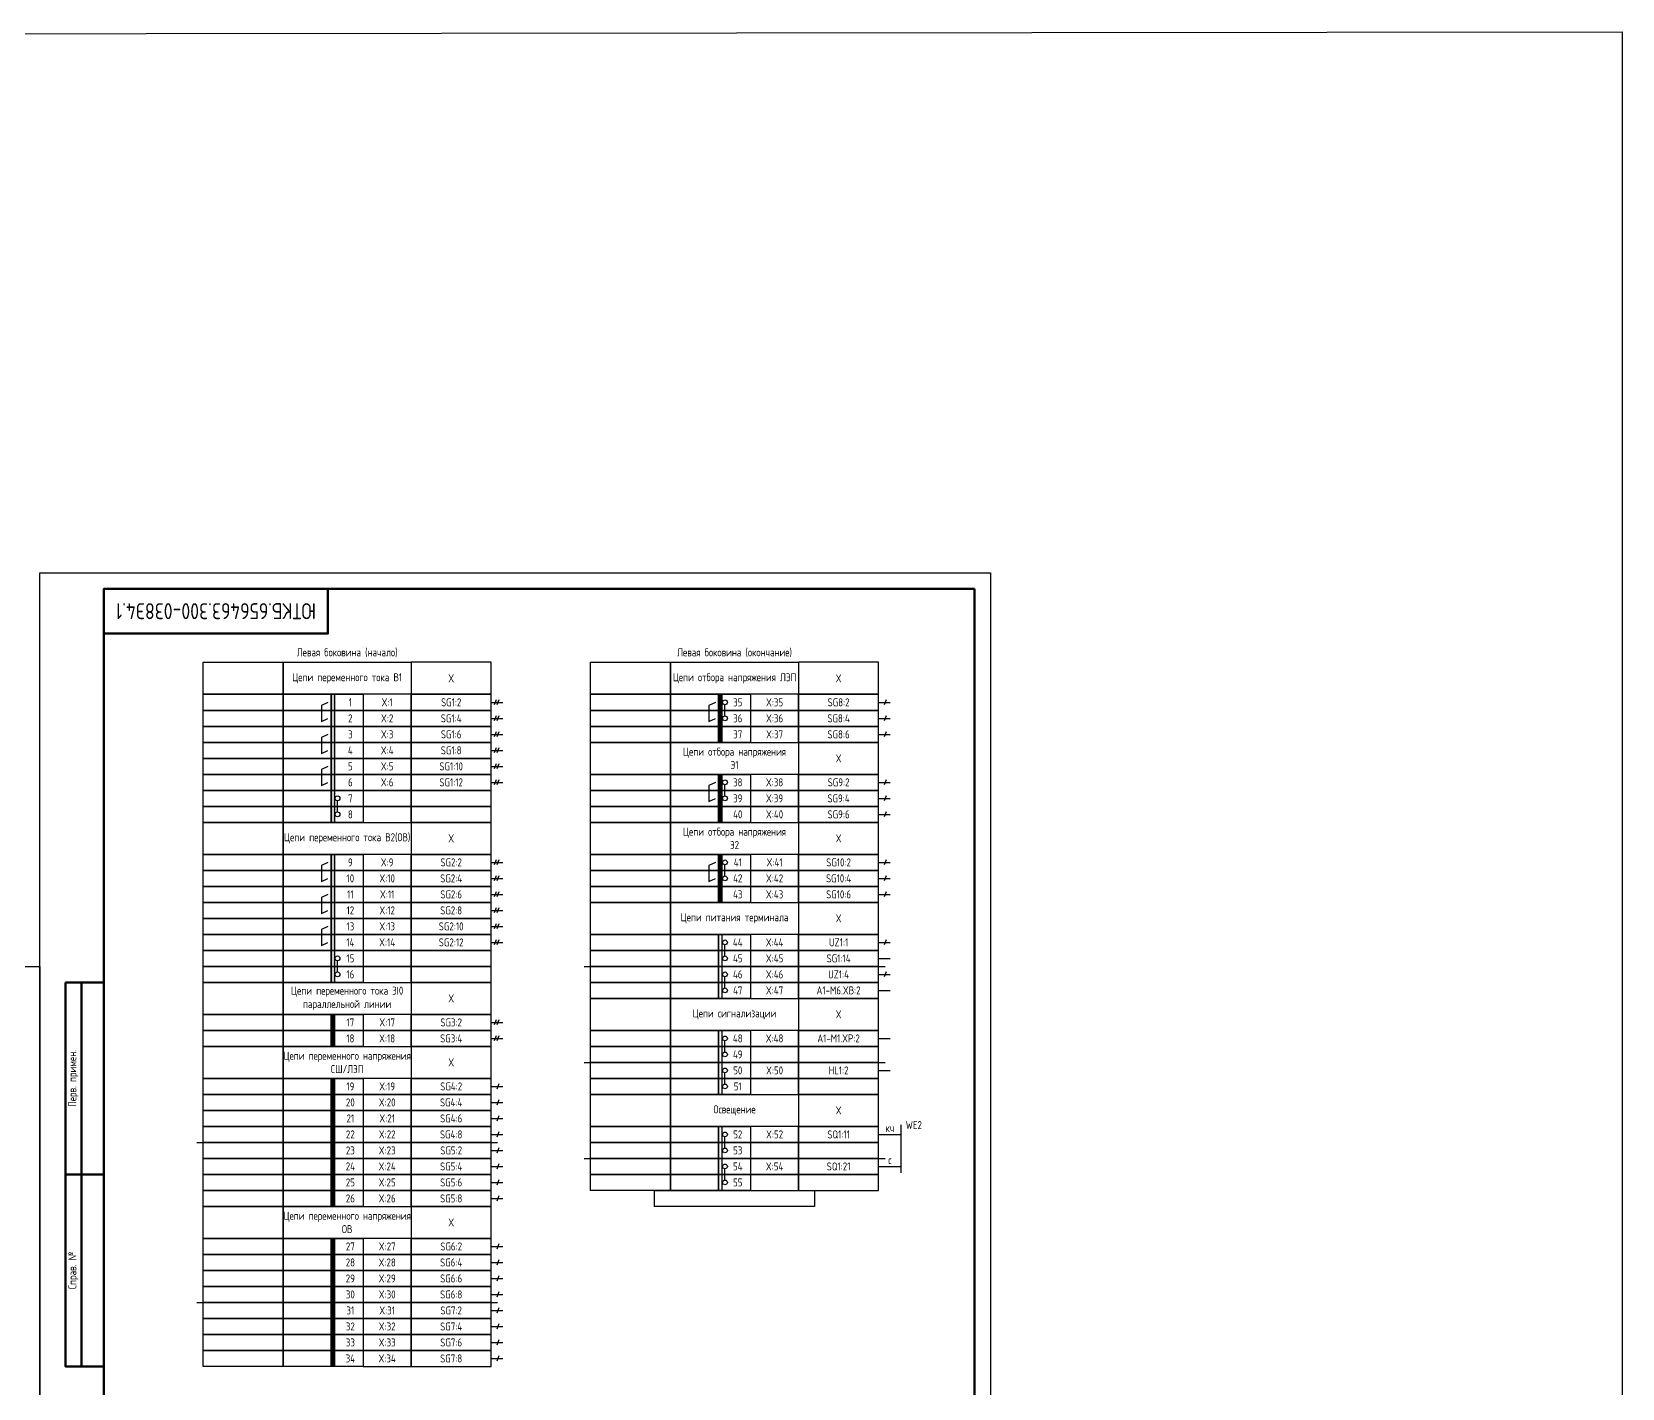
# Model space of a CAD drawing. Header units: millimetres. Extents: x -920 to 1754, y -90 to 589.
# Drawn here: x 1257.5 to 1754.3, y 165.2 to 589 of the extents above; entities that cross this region are included whole.
import ezdxf

# ---------------------------------------------------------------- set-up
doc = ezdxf.new("R2010")
doc.units = ezdxf.units.MM
doc.styles.add('Gost_type_A', font='GOST_0.TTF')

# ---------------------------------------------------------------- blocks, each defined once
blk = doc.blocks.new('Штамп левый верхний')
at = {"lineweight": 50}
for points in [[(-12, 0), (-7, 0), (-7, -60), (-12, -60)], [(-7, 0), (0, 0), (0, -60), (-7, -60)], [(-12, -60), (-7, -60), (-7, -120), (-12, -120)], [(-7, -60), (0, -60), (0, -120), (-7, -120)]]:
    blk.add_lwpolyline(points, close=True, dxfattribs=at)
at = {"char_height": 2.5, "width": 60, "attachment_point": 5, "rotation": 90, "style": 'Gost_type_A'}
for s, insert in [('Перв. примен.', (-9.5, -30)), ('Справ. №', (-9.5, -90))]:
    blk.add_mtext(s, dxfattribs=dict(at, insert=insert))
blk = doc.blocks.new('Штамп угловой верхний')
at = {"lineweight": 50}
blk.add_lwpolyline([(0, 0), (70, 0), (70, -14), (0, -14)], close=True, dxfattribs=at)
blk = doc.blocks.new('Формат_А3')
blk.add_lwpolyline([(-420, 297), (0, 297), (0, 0), (-420, 0)], close=True)
at = {"lineweight": 50}
blk.add_lwpolyline([(-400, 292), (-5, 292), (-5, 5), (-400, 5)], close=True, dxfattribs=at)

msp = doc.modelspace()

# ---------------------------------------------------------------- hatches: boundary and pattern name
h = msp.add_hatch(color=256)
h.dxf.hatch_style = 1
h.paths.add_polyline_path([(1352, 382), (1351, 382), (1351, 342), (1352, 342)])
h = msp.add_hatch(color=256)
h.dxf.hatch_style = 1
h.paths.add_polyline_path([(1473.01, 382), (1472.01, 382), (1472.01, 377), (1473.01, 377)])
h = msp.add_hatch(color=256)
h.dxf.hatch_style = 1
h.paths.add_polyline_path([(1473.01, 377), (1472.01, 377), (1472.01, 372), (1473.01, 372)])
h = msp.add_hatch(color=256)
h.dxf.hatch_style = 1
h.paths.add_polyline_path([(1473.01, 372), (1472.01, 372), (1472.01, 367), (1473.01, 367)])
h = msp.add_hatch(color=256)
h.dxf.hatch_style = 1
h.paths.add_polyline_path([(1473.01, 357), (1472.01, 357), (1472.01, 352), (1473.01, 352)])
h = msp.add_hatch(color=256)
h.dxf.hatch_style = 1
h.paths.add_polyline_path([(1473.01, 352), (1472.01, 352), (1472.01, 347), (1473.01, 347)])
h = msp.add_hatch(color=256)
h.dxf.hatch_style = 1
h.paths.add_polyline_path([(1473.01, 347), (1472.01, 347), (1472.01, 342), (1473.01, 342)])
h = msp.add_hatch(color=256)
h.dxf.hatch_style = 1
h.paths.add_polyline_path([(1352, 332), (1351, 332), (1351, 292), (1352, 292)])
h = msp.add_hatch(color=256)
h.dxf.hatch_style = 1
h.paths.add_polyline_path([(1473.01, 332), (1472.01, 332), (1472.01, 327), (1473.01, 327)])
h = msp.add_hatch(color=256)
h.dxf.hatch_style = 1
h.paths.add_polyline_path([(1473.01, 327), (1472.01, 327), (1472.01, 322), (1473.01, 322)])
h = msp.add_hatch(color=256)
h.dxf.hatch_style = 1
h.paths.add_polyline_path([(1473.01, 322), (1472.01, 322), (1472.01, 317), (1473.01, 317)])
h = msp.add_hatch(color=256)
h.dxf.hatch_style = 1
h.paths.add_polyline_path([(1352, 282), (1351, 282), (1351, 277), (1352, 277)])
h = msp.add_hatch(color=256)
h.dxf.hatch_style = 1
h.paths.add_polyline_path([(1352, 277), (1351, 277), (1351, 272), (1352, 272)])
h = msp.add_hatch(color=256)
h.dxf.hatch_style = 1
h.paths.add_polyline_path([(1352, 262), (1351, 262), (1351, 257), (1352, 257)])
h = msp.add_hatch(color=256)
h.dxf.hatch_style = 1
h.paths.add_polyline_path([(1352, 257), (1351, 257), (1351, 252), (1352, 252)])
h = msp.add_hatch(color=256)
h.dxf.hatch_style = 1
h.paths.add_polyline_path([(1352, 252), (1351, 252), (1351, 247), (1352, 247)])
h = msp.add_hatch(color=256)
h.dxf.hatch_style = 1
h.paths.add_polyline_path([(1352, 247), (1351, 247), (1351, 242), (1352, 242)])
h = msp.add_hatch(color=256)
h.dxf.hatch_style = 1
h.paths.add_polyline_path([(1352, 242), (1351, 242), (1351, 237), (1352, 237)])
h = msp.add_hatch(color=256)
h.dxf.hatch_style = 1
h.paths.add_polyline_path([(1352, 237), (1351, 237), (1351, 232), (1352, 232)])
h = msp.add_hatch(color=256)
h.dxf.hatch_style = 1
h.paths.add_polyline_path([(1352, 232), (1351, 232), (1351, 227), (1352, 227)])
h = msp.add_hatch(color=256)
h.dxf.hatch_style = 1
h.paths.add_polyline_path([(1352, 227), (1351, 227), (1351, 222), (1352, 222)])
h = msp.add_hatch(color=256)
h.dxf.hatch_style = 1
h.paths.add_polyline_path([(1352, 212), (1351, 212), (1351, 207), (1352, 207)])
h = msp.add_hatch(color=256)
h.dxf.hatch_style = 1
h.paths.add_polyline_path([(1352, 207), (1351, 207), (1351, 202), (1352, 202)])
h = msp.add_hatch(color=256)
h.dxf.hatch_style = 1
h.paths.add_polyline_path([(1352, 202), (1351, 202), (1351, 197), (1352, 197)])
h = msp.add_hatch(color=256)
h.dxf.hatch_style = 1
h.paths.add_polyline_path([(1352, 197), (1351, 197), (1351, 192), (1352, 192)])
h = msp.add_hatch(color=256)
h.dxf.hatch_style = 1
h.paths.add_polyline_path([(1352, 192), (1351, 192), (1351, 187), (1352, 187)])
h = msp.add_hatch(color=256)
h.dxf.hatch_style = 1
h.paths.add_polyline_path([(1352, 187), (1351, 187), (1351, 182), (1352, 182)])
h = msp.add_hatch(color=256)
h.dxf.hatch_style = 1
h.paths.add_polyline_path([(1352, 182), (1351, 182), (1351, 177), (1352, 177)])
h = msp.add_hatch(color=256)
h.dxf.hatch_style = 1
h.paths.add_polyline_path([(1352, 177), (1351, 177), (1351, 172), (1352, 172)])

# ---------------------------------------------------------------- linework, layer by layer
for p, q in [((1401, 379.5), (1404.62, 379.5)), ((1402.54, 380.31), (1401.96, 378.69)), ((1403.33, 380.31), (1402.75, 378.69)), ((1474.01, 375.25), (1474.01, 378.75)), ((1522.01, 379.5), (1525.63, 379.5)), ((1524.34, 380.31), (1523.76, 378.69)), ((1401, 374.5), (1404.62, 374.5)), ((1402.54, 375.31), (1401.96, 373.69)), ((1403.33, 375.31), (1402.75, 373.69)), ((1522.01, 374.5), (1525.63, 374.5)), ((1524.34, 375.31), (1523.76, 373.69)), ((1401, 369.5), (1404.62, 369.5)), ((1402.54, 370.31), (1401.96, 368.69)), ((1403.33, 370.31), (1402.75, 368.69)), ((1522.01, 369.5), (1525.63, 369.5)), ((1524.34, 370.31), (1523.76, 368.69)), ((1401, 364.5), (1404.62, 364.5)), ((1402.54, 365.31), (1401.96, 363.69)), ((1403.33, 365.31), (1402.75, 363.69)), ((1401, 359.5), (1404.62, 359.5)), ((1402.54, 360.31), (1401.96, 358.69)), ((1403.33, 360.31), (1402.75, 358.69)), ((1401, 354.5), (1404.62, 354.5)), ((1402.54, 355.31), (1401.96, 353.69)), ((1403.33, 355.31), (1402.75, 353.69)), ((1474.01, 350.25), (1474.01, 353.75)), ((1522.01, 354.5), (1525.63, 354.5)), ((1524.34, 355.31), (1523.76, 353.69)), ((1353, 345.25), (1353, 348.75)), ((1522.01, 349.5), (1525.63, 349.5)), ((1524.34, 350.31), (1523.76, 348.69)), ((1522.01, 344.5), (1525.63, 344.5)), ((1524.34, 345.31), (1523.76, 343.69)), ((1401, 329.5), (1404.62, 329.5)), ((1402.54, 330.31), (1401.96, 328.69)), ((1403.33, 330.31), (1402.75, 328.69)), ((1474.01, 325.25), (1474.01, 328.75)), ((1522.01, 329.5), (1525.63, 329.5)), ((1524.34, 330.31), (1523.76, 328.69)), ((1401, 324.5), (1404.62, 324.5)), ((1402.54, 325.31), (1401.96, 323.69)), ((1403.33, 325.31), (1402.75, 323.69)), ((1522.01, 324.5), (1525.63, 324.5)), ((1524.34, 325.31), (1523.76, 323.69)), ((1401, 319.5), (1404.62, 319.5)), ((1402.54, 320.31), (1401.96, 318.69)), ((1403.33, 320.31), (1402.75, 318.69)), ((1522.01, 319.5), (1525.63, 319.5)), ((1524.34, 320.31), (1523.76, 318.69)), ((1401, 314.5), (1404.62, 314.5)), ((1402.54, 315.31), (1401.96, 313.69)), ((1403.33, 315.31), (1402.75, 313.69)), ((1401, 309.5), (1404.62, 309.5)), ((1402.54, 310.31), (1401.96, 308.69)), ((1403.33, 310.31), (1402.75, 308.69)), ((1401, 304.5), (1404.62, 304.5)), ((1402.54, 305.31), (1401.96, 303.69)), ((1403.33, 305.31), (1402.75, 303.69)), ((1473.01, 307), (1473.01, 287)), ((1474.01, 300.25), (1474.01, 303.75)), ((1522.01, 304.5), (1525.63, 304.5)), ((1524.34, 305.31), (1523.76, 303.69)), ((1353, 295.25), (1353, 298.75)), ((1522.01, 299.5), (1525.63, 299.5)), ((1474.01, 290.25), (1474.01, 293.75)), ((1522.01, 294.5), (1525.63, 294.5)), ((1524.34, 295.31), (1523.76, 293.69)), ((1522.01, 289.5), (1525.63, 289.5)), ((1401, 279.5), (1404.62, 279.5)), ((1402.54, 280.31), (1401.96, 278.69)), ((1403.33, 280.31), (1402.75, 278.69)), ((1401, 274.5), (1404.62, 274.5)), ((1402.54, 275.31), (1401.96, 273.69)), ((1403.33, 275.31), (1402.75, 273.69)), ((1473.01, 277), (1473.01, 257)), ((1474.01, 270.25), (1474.01, 273.75)), ((1522.01, 274.5), (1525.63, 274.5)), ((1474.01, 260.25), (1474.01, 263.75)), ((1522.01, 264.5), (1525.63, 264.5)), ((1401, 259.5), (1404.62, 259.5)), ((1403.33, 260.31), (1402.75, 258.69)), ((1401, 254.5), (1404.62, 254.5)), ((1403.33, 255.31), (1402.75, 253.69)), ((1401, 249.5), (1404.62, 249.5)), ((1403.33, 250.31), (1402.75, 248.69)), ((1401, 244.5), (1404.62, 244.5)), ((1403.33, 245.31), (1402.75, 243.69)), ((1473.01, 247), (1473.01, 227)), ((1474.01, 240.25), (1474.01, 243.75)), ((1522.01, 244.5), (1529.01, 244.5)), ((1529.01, 232.5), (1529.01, 247.5)), ((1401, 239.5), (1404.62, 239.5)), ((1403.33, 240.31), (1402.75, 238.69)), ((1401, 234.5), (1404.62, 234.5)), ((1403.33, 235.31), (1402.75, 233.69)), ((1474.01, 230.25), (1474.01, 233.75)), ((1522.01, 234.5), (1529.01, 234.5)), ((1401, 229.5), (1404.62, 229.5)), ((1403.33, 230.31), (1402.75, 228.69)), ((1401, 224.5), (1404.62, 224.5)), ((1403.33, 225.31), (1402.75, 223.69)), ((1401, 209.5), (1404.62, 209.5)), ((1403.33, 210.31), (1402.75, 208.69)), ((1401, 204.5), (1404.62, 204.5)), ((1403.33, 205.31), (1402.75, 203.69)), ((1401, 199.5), (1404.62, 199.5)), ((1403.33, 200.31), (1402.75, 198.69)), ((1401, 194.5), (1404.62, 194.5)), ((1403.33, 195.31), (1402.75, 193.69)), ((1401, 189.5), (1404.62, 189.5)), ((1403.33, 190.31), (1402.75, 188.69)), ((1401, 184.5), (1404.62, 184.5)), ((1403.33, 185.31), (1402.75, 183.69)), ((1401, 179.5), (1404.62, 179.5)), ((1403.33, 180.31), (1402.75, 178.69)), ((1401, 174.5), (1404.62, 174.5)), ((1403.33, 175.31), (1402.75, 173.69))]:
    msp.add_line(p, q)
at = {"lineweight": 30}
for p, q in [((1430.01, 297), (1524.01, 297)), ((1430.01, 267), (1524.01, 267)), ((1309, 242), (1403, 242)), ((1430.01, 237), (1524.01, 237)), ((1309, 192), (1403, 192))]:
    msp.add_line(p, q, dxfattribs=at)
at = {"color": 94, "lineweight": 30}
msp.add_lwpolyline([(-920, 586), (1754.28, 589), (1754.28, -87), (-920, -90)], close=True, dxfattribs=at)
for points in [[(1557, 420), (1557, 0), (1260, 0), (1260, 420)], [(1311, 392), (1336, 392), (1336, 382), (1311, 382)], [(1336, 392), (1376, 392), (1376, 382), (1336, 382)], [(1401, 392), (1376, 392), (1376, 382), (1401, 382)], [(1432.01, 392), (1457.01, 392), (1457.01, 382), (1432.01, 382)], [(1457.01, 392), (1497.01, 392), (1497.01, 382), (1457.01, 382)], [(1522.01, 392), (1497.01, 392), (1497.01, 382), (1522.01, 382)], [(1311, 382), (1336, 382), (1336, 377), (1311, 377)], [(1336, 382), (1351, 382), (1351, 377), (1336, 377)], [(1351, 382), (1361, 382), (1361, 377), (1351, 377)], [(1376, 382), (1361, 382), (1361, 377), (1376, 377)], [(1401, 382), (1376, 382), (1376, 377), (1401, 377)], [(1432.01, 382), (1457.01, 382), (1457.01, 377), (1432.01, 377)], [(1457.01, 382), (1472.01, 382), (1472.01, 377), (1457.01, 377)], [(1472.01, 382), (1482.01, 382), (1482.01, 377), (1472.01, 377)], [(1497.01, 382), (1482.01, 382), (1482.01, 377), (1497.01, 377)], [(1522.01, 382), (1497.01, 382), (1497.01, 377), (1522.01, 377)], [(1311, 377), (1336, 377), (1336, 372), (1311, 372)], [(1336, 377), (1351, 377), (1351, 372), (1336, 372)], [(1351, 377), (1361, 377), (1361, 372), (1351, 372)], [(1376, 377), (1361, 377), (1361, 372), (1376, 372)], [(1401, 377), (1376, 377), (1376, 372), (1401, 372)], [(1432.01, 377), (1457.01, 377), (1457.01, 372), (1432.01, 372)], [(1457.01, 377), (1472.01, 377), (1472.01, 372), (1457.01, 372)], [(1472.01, 377), (1482.01, 377), (1482.01, 372), (1472.01, 372)], [(1497.01, 377), (1482.01, 377), (1482.01, 372), (1497.01, 372)], [(1522.01, 377), (1497.01, 377), (1497.01, 372), (1522.01, 372)], [(1311, 372), (1336, 372), (1336, 367), (1311, 367)], [(1336, 372), (1351, 372), (1351, 367), (1336, 367)], [(1351, 372), (1361, 372), (1361, 367), (1351, 367)], [(1376, 372), (1361, 372), (1361, 367), (1376, 367)], [(1401, 372), (1376, 372), (1376, 367), (1401, 367)], [(1432.01, 372), (1457.01, 372), (1457.01, 367), (1432.01, 367)], [(1457.01, 372), (1472.01, 372), (1472.01, 367), (1457.01, 367)], [(1472.01, 372), (1482.01, 372), (1482.01, 367), (1472.01, 367)], [(1497.01, 372), (1482.01, 372), (1482.01, 367), (1497.01, 367)], [(1522.01, 372), (1497.01, 372), (1497.01, 367), (1522.01, 367)], [(1311, 367), (1336, 367), (1336, 362), (1311, 362)], [(1336, 367), (1351, 367), (1351, 362), (1336, 362)], [(1351, 367), (1361, 367), (1361, 362), (1351, 362)], [(1376, 367), (1361, 367), (1361, 362), (1376, 362)], [(1401, 367), (1376, 367), (1376, 362), (1401, 362)], [(1432.01, 367), (1457.01, 367), (1457.01, 357), (1432.01, 357)], [(1457.01, 367), (1497.01, 367), (1497.01, 357), (1457.01, 357)], [(1522.01, 367), (1497.01, 367), (1497.01, 357), (1522.01, 357)], [(1311, 362), (1336, 362), (1336, 357), (1311, 357)], [(1336, 362), (1351, 362), (1351, 357), (1336, 357)], [(1351, 362), (1361, 362), (1361, 357), (1351, 357)], [(1376, 362), (1361, 362), (1361, 357), (1376, 357)], [(1401, 362), (1376, 362), (1376, 357), (1401, 357)], [(1311, 357), (1336, 357), (1336, 352), (1311, 352)], [(1336, 357), (1351, 357), (1351, 352), (1336, 352)], [(1351, 357), (1361, 357), (1361, 352), (1351, 352)], [(1376, 357), (1361, 357), (1361, 352), (1376, 352)], [(1401, 357), (1376, 357), (1376, 352), (1401, 352)], [(1432.01, 357), (1457.01, 357), (1457.01, 352), (1432.01, 352)], [(1457.01, 357), (1472.01, 357), (1472.01, 352), (1457.01, 352)], [(1472.01, 357), (1482.01, 357), (1482.01, 352), (1472.01, 352)], [(1497.01, 357), (1482.01, 357), (1482.01, 352), (1497.01, 352)], [(1522.01, 357), (1497.01, 357), (1497.01, 352), (1522.01, 352)], [(1311, 352), (1336, 352), (1336, 347), (1311, 347)], [(1336, 352), (1351, 352), (1351, 347), (1336, 347)], [(1351, 352), (1361, 352), (1361, 347), (1351, 347)], [(1376, 352), (1361, 352), (1361, 347), (1376, 347)], [(1401, 352), (1376, 352), (1376, 347), (1401, 347)], [(1432.01, 352), (1457.01, 352), (1457.01, 347), (1432.01, 347)], [(1457.01, 352), (1472.01, 352), (1472.01, 347), (1457.01, 347)], [(1472.01, 352), (1482.01, 352), (1482.01, 347), (1472.01, 347)], [(1497.01, 352), (1482.01, 352), (1482.01, 347), (1497.01, 347)], [(1522.01, 352), (1497.01, 352), (1497.01, 347), (1522.01, 347)], [(1311, 347), (1336, 347), (1336, 342), (1311, 342)], [(1336, 347), (1351, 347), (1351, 342), (1336, 342)], [(1351, 347), (1361, 347), (1361, 342), (1351, 342)], [(1376, 347), (1361, 347), (1361, 342), (1376, 342)], [(1401, 347), (1376, 347), (1376, 342), (1401, 342)], [(1432.01, 347), (1457.01, 347), (1457.01, 342), (1432.01, 342)], [(1457.01, 347), (1472.01, 347), (1472.01, 342), (1457.01, 342)], [(1472.01, 347), (1482.01, 347), (1482.01, 342), (1472.01, 342)], [(1497.01, 347), (1482.01, 347), (1482.01, 342), (1497.01, 342)], [(1522.01, 347), (1497.01, 347), (1497.01, 342), (1522.01, 342)], [(1311, 342), (1336, 342), (1336, 332), (1311, 332)], [(1336, 342), (1376, 342), (1376, 332), (1336, 332)], [(1401, 342), (1376, 342), (1376, 332), (1401, 332)], [(1432.01, 342), (1457.01, 342), (1457.01, 332), (1432.01, 332)], [(1457.01, 342), (1497.01, 342), (1497.01, 332), (1457.01, 332)], [(1522.01, 342), (1497.01, 342), (1497.01, 332), (1522.01, 332)], [(1311, 332), (1336, 332), (1336, 327), (1311, 327)], [(1336, 332), (1351, 332), (1351, 327), (1336, 327)], [(1351, 332), (1361, 332), (1361, 327), (1351, 327)], [(1376, 332), (1361, 332), (1361, 327), (1376, 327)], [(1401, 332), (1376, 332), (1376, 327), (1401, 327)], [(1432.01, 332), (1457.01, 332), (1457.01, 327), (1432.01, 327)], [(1457.01, 332), (1472.01, 332), (1472.01, 327), (1457.01, 327)], [(1472.01, 332), (1482.01, 332), (1482.01, 327), (1472.01, 327)], [(1497.01, 332), (1482.01, 332), (1482.01, 327), (1497.01, 327)], [(1522.01, 332), (1497.01, 332), (1497.01, 327), (1522.01, 327)], [(1311, 327), (1336, 327), (1336, 322), (1311, 322)], [(1336, 327), (1351, 327), (1351, 322), (1336, 322)], [(1351, 327), (1361, 327), (1361, 322), (1351, 322)], [(1376, 327), (1361, 327), (1361, 322), (1376, 322)], [(1401, 327), (1376, 327), (1376, 322), (1401, 322)], [(1432.01, 327), (1457.01, 327), (1457.01, 322), (1432.01, 322)], [(1457.01, 327), (1472.01, 327), (1472.01, 322), (1457.01, 322)], [(1472.01, 327), (1482.01, 327), (1482.01, 322), (1472.01, 322)], [(1497.01, 327), (1482.01, 327), (1482.01, 322), (1497.01, 322)], [(1522.01, 327), (1497.01, 327), (1497.01, 322), (1522.01, 322)], [(1311, 322), (1336, 322), (1336, 317), (1311, 317)], [(1336, 322), (1351, 322), (1351, 317), (1336, 317)], [(1351, 322), (1361, 322), (1361, 317), (1351, 317)], [(1376, 322), (1361, 322), (1361, 317), (1376, 317)], [(1401, 322), (1376, 322), (1376, 317), (1401, 317)], [(1432.01, 322), (1457.01, 322), (1457.01, 317), (1432.01, 317)], [(1457.01, 322), (1472.01, 322), (1472.01, 317), (1457.01, 317)], [(1472.01, 322), (1482.01, 322), (1482.01, 317), (1472.01, 317)], [(1497.01, 322), (1482.01, 322), (1482.01, 317), (1497.01, 317)], [(1522.01, 322), (1497.01, 322), (1497.01, 317), (1522.01, 317)], [(1311, 317), (1336, 317), (1336, 312), (1311, 312)], [(1336, 317), (1351, 317), (1351, 312), (1336, 312)], [(1351, 317), (1361, 317), (1361, 312), (1351, 312)], [(1376, 317), (1361, 317), (1361, 312), (1376, 312)], [(1401, 317), (1376, 317), (1376, 312), (1401, 312)], [(1432.01, 317), (1457.01, 317), (1457.01, 307), (1432.01, 307)], [(1457.01, 317), (1497.01, 317), (1497.01, 307), (1457.01, 307)], [(1522.01, 317), (1497.01, 317), (1497.01, 307), (1522.01, 307)], [(1311, 312), (1336, 312), (1336, 307), (1311, 307)], [(1336, 312), (1351, 312), (1351, 307), (1336, 307)], [(1351, 312), (1361, 312), (1361, 307), (1351, 307)], [(1376, 312), (1361, 312), (1361, 307), (1376, 307)], [(1401, 312), (1376, 312), (1376, 307), (1401, 307)], [(1311, 307), (1336, 307), (1336, 302), (1311, 302)], [(1336, 307), (1351, 307), (1351, 302), (1336, 302)], [(1351, 307), (1361, 307), (1361, 302), (1351, 302)], [(1376, 307), (1361, 307), (1361, 302), (1376, 302)], [(1401, 307), (1376, 307), (1376, 302), (1401, 302)], [(1432.01, 307), (1457.01, 307), (1457.01, 302), (1432.01, 302)], [(1457.01, 307), (1472.01, 307), (1472.01, 302), (1457.01, 302)], [(1472.01, 307), (1482.01, 307), (1482.01, 302), (1472.01, 302)], [(1497.01, 307), (1482.01, 307), (1482.01, 302), (1497.01, 302)], [(1522.01, 307), (1497.01, 307), (1497.01, 302), (1522.01, 302)], [(1311, 302), (1336, 302), (1336, 297), (1311, 297)], [(1336, 302), (1351, 302), (1351, 297), (1336, 297)], [(1351, 302), (1361, 302), (1361, 297), (1351, 297)], [(1376, 302), (1361, 302), (1361, 297), (1376, 297)], [(1401, 302), (1376, 302), (1376, 297), (1401, 297)], [(1432.01, 302), (1457.01, 302), (1457.01, 297), (1432.01, 297)], [(1457.01, 302), (1472.01, 302), (1472.01, 297), (1457.01, 297)], [(1472.01, 302), (1482.01, 302), (1482.01, 297), (1472.01, 297)], [(1497.01, 302), (1482.01, 302), (1482.01, 297), (1497.01, 297)], [(1522.01, 302), (1497.01, 302), (1497.01, 297), (1522.01, 297)], [(1311, 297), (1336, 297), (1336, 292), (1311, 292)], [(1336, 297), (1351, 297), (1351, 292), (1336, 292)], [(1351, 297), (1361, 297), (1361, 292), (1351, 292)], [(1376, 297), (1361, 297), (1361, 292), (1376, 292)], [(1401, 297), (1376, 297), (1376, 292), (1401, 292)], [(1432.01, 297), (1457.01, 297), (1457.01, 292), (1432.01, 292)], [(1457.01, 297), (1472.01, 297), (1472.01, 292), (1457.01, 292)], [(1472.01, 297), (1482.01, 297), (1482.01, 292), (1472.01, 292)], [(1497.01, 297), (1482.01, 297), (1482.01, 292), (1497.01, 292)], [(1522.01, 297), (1497.01, 297), (1497.01, 292), (1522.01, 292)], [(1311, 292), (1336, 292), (1336, 282), (1311, 282)], [(1336, 292), (1376, 292), (1376, 282), (1336, 282)], [(1401, 292), (1376, 292), (1376, 282), (1401, 282)], [(1432.01, 292), (1457.01, 292), (1457.01, 287), (1432.01, 287)], [(1457.01, 292), (1472.01, 292), (1472.01, 287), (1457.01, 287)], [(1472.01, 292), (1482.01, 292), (1482.01, 287), (1472.01, 287)], [(1497.01, 292), (1482.01, 292), (1482.01, 287), (1497.01, 287)], [(1522.01, 292), (1497.01, 292), (1497.01, 287), (1522.01, 287)], [(1432.01, 287), (1457.01, 287), (1457.01, 277), (1432.01, 277)], [(1457.01, 287), (1497.01, 287), (1497.01, 277), (1457.01, 277)], [(1522.01, 287), (1497.01, 287), (1497.01, 277), (1522.01, 277)], [(1311, 282), (1336, 282), (1336, 277), (1311, 277)], [(1336, 282), (1351, 282), (1351, 277), (1336, 277)], [(1351, 282), (1361, 282), (1361, 277), (1351, 277)], [(1376, 282), (1361, 282), (1361, 277), (1376, 277)], [(1401, 282), (1376, 282), (1376, 277), (1401, 277)], [(1311, 277), (1336, 277), (1336, 272), (1311, 272)], [(1336, 277), (1351, 277), (1351, 272), (1336, 272)], [(1351, 277), (1361, 277), (1361, 272), (1351, 272)], [(1376, 277), (1361, 277), (1361, 272), (1376, 272)], [(1401, 277), (1376, 277), (1376, 272), (1401, 272)], [(1432.01, 277), (1457.01, 277), (1457.01, 272), (1432.01, 272)], [(1457.01, 277), (1472.01, 277), (1472.01, 272), (1457.01, 272)], [(1472.01, 277), (1482.01, 277), (1482.01, 272), (1472.01, 272)], [(1497.01, 277), (1482.01, 277), (1482.01, 272), (1497.01, 272)], [(1522.01, 277), (1497.01, 277), (1497.01, 272), (1522.01, 272)], [(1311, 272), (1336, 272), (1336, 262), (1311, 262)], [(1336, 272), (1376, 272), (1376, 262), (1336, 262)], [(1401, 272), (1376, 272), (1376, 262), (1401, 262)], [(1432.01, 272), (1457.01, 272), (1457.01, 267), (1432.01, 267)], [(1457.01, 272), (1472.01, 272), (1472.01, 267), (1457.01, 267)], [(1472.01, 272), (1482.01, 272), (1482.01, 267), (1472.01, 267)], [(1497.01, 272), (1482.01, 272), (1482.01, 267), (1497.01, 267)], [(1522.01, 272), (1497.01, 272), (1497.01, 267), (1522.01, 267)], [(1432.01, 267), (1457.01, 267), (1457.01, 262), (1432.01, 262)], [(1457.01, 267), (1472.01, 267), (1472.01, 262), (1457.01, 262)], [(1472.01, 267), (1482.01, 267), (1482.01, 262), (1472.01, 262)], [(1497.01, 267), (1482.01, 267), (1482.01, 262), (1497.01, 262)], [(1522.01, 267), (1497.01, 267), (1497.01, 262), (1522.01, 262)], [(1311, 262), (1336, 262), (1336, 257), (1311, 257)], [(1336, 262), (1351, 262), (1351, 257), (1336, 257)], [(1351, 262), (1361, 262), (1361, 257), (1351, 257)], [(1376, 262), (1361, 262), (1361, 257), (1376, 257)], [(1401, 262), (1376, 262), (1376, 257), (1401, 257)], [(1432.01, 262), (1457.01, 262), (1457.01, 257), (1432.01, 257)], [(1457.01, 262), (1472.01, 262), (1472.01, 257), (1457.01, 257)], [(1472.01, 262), (1482.01, 262), (1482.01, 257), (1472.01, 257)], [(1497.01, 262), (1482.01, 262), (1482.01, 257), (1497.01, 257)], [(1522.01, 262), (1497.01, 262), (1497.01, 257), (1522.01, 257)], [(1311, 257), (1336, 257), (1336, 252), (1311, 252)], [(1336, 257), (1351, 257), (1351, 252), (1336, 252)], [(1351, 257), (1361, 257), (1361, 252), (1351, 252)], [(1376, 257), (1361, 257), (1361, 252), (1376, 252)], [(1401, 257), (1376, 257), (1376, 252), (1401, 252)], [(1432.01, 257), (1457.01, 257), (1457.01, 247), (1432.01, 247)], [(1457.01, 257), (1497.01, 257), (1497.01, 247), (1457.01, 247)], [(1522.01, 257), (1497.01, 257), (1497.01, 247), (1522.01, 247)], [(1311, 252), (1336, 252), (1336, 247), (1311, 247)], [(1336, 252), (1351, 252), (1351, 247), (1336, 247)], [(1351, 252), (1361, 252), (1361, 247), (1351, 247)], [(1376, 252), (1361, 252), (1361, 247), (1376, 247)], [(1401, 252), (1376, 252), (1376, 247), (1401, 247)], [(1311, 247), (1336, 247), (1336, 242), (1311, 242)], [(1336, 247), (1351, 247), (1351, 242), (1336, 242)], [(1351, 247), (1361, 247), (1361, 242), (1351, 242)], [(1376, 247), (1361, 247), (1361, 242), (1376, 242)], [(1401, 247), (1376, 247), (1376, 242), (1401, 242)], [(1432.01, 247), (1457.01, 247), (1457.01, 242), (1432.01, 242)], [(1457.01, 247), (1472.01, 247), (1472.01, 242), (1457.01, 242)], [(1472.01, 247), (1482.01, 247), (1482.01, 242), (1472.01, 242)], [(1497.01, 247), (1482.01, 247), (1482.01, 242), (1497.01, 242)], [(1522.01, 247), (1497.01, 247), (1497.01, 242), (1522.01, 242)], [(1311, 242), (1336, 242), (1336, 237), (1311, 237)], [(1336, 242), (1351, 242), (1351, 237), (1336, 237)], [(1351, 242), (1361, 242), (1361, 237), (1351, 237)], [(1376, 242), (1361, 242), (1361, 237), (1376, 237)], [(1401, 242), (1376, 242), (1376, 237), (1401, 237)], [(1432.01, 242), (1457.01, 242), (1457.01, 237), (1432.01, 237)], [(1457.01, 242), (1472.01, 242), (1472.01, 237), (1457.01, 237)], [(1472.01, 242), (1482.01, 242), (1482.01, 237), (1472.01, 237)], [(1497.01, 242), (1482.01, 242), (1482.01, 237), (1497.01, 237)], [(1522.01, 242), (1497.01, 242), (1497.01, 237), (1522.01, 237)], [(1311, 237), (1336, 237), (1336, 232), (1311, 232)], [(1336, 237), (1351, 237), (1351, 232), (1336, 232)], [(1351, 237), (1361, 237), (1361, 232), (1351, 232)], [(1376, 237), (1361, 237), (1361, 232), (1376, 232)], [(1401, 237), (1376, 237), (1376, 232), (1401, 232)], [(1432.01, 237), (1457.01, 237), (1457.01, 232), (1432.01, 232)], [(1457.01, 237), (1472.01, 237), (1472.01, 232), (1457.01, 232)], [(1472.01, 237), (1482.01, 237), (1482.01, 232), (1472.01, 232)], [(1497.01, 237), (1482.01, 237), (1482.01, 232), (1497.01, 232)], [(1522.01, 237), (1497.01, 237), (1497.01, 232), (1522.01, 232)], [(1311, 232), (1336, 232), (1336, 227), (1311, 227)], [(1336, 232), (1351, 232), (1351, 227), (1336, 227)], [(1351, 232), (1361, 232), (1361, 227), (1351, 227)], [(1376, 232), (1361, 232), (1361, 227), (1376, 227)], [(1401, 232), (1376, 232), (1376, 227), (1401, 227)], [(1432.01, 232), (1457.01, 232), (1457.01, 227), (1432.01, 227)], [(1457.01, 232), (1472.01, 232), (1472.01, 227), (1457.01, 227)], [(1472.01, 232), (1482.01, 232), (1482.01, 227), (1472.01, 227)], [(1497.01, 232), (1482.01, 232), (1482.01, 227), (1497.01, 227)], [(1522.01, 232), (1497.01, 232), (1497.01, 227), (1522.01, 227)], [(1311, 227), (1336, 227), (1336, 222), (1311, 222)], [(1336, 227), (1351, 227), (1351, 222), (1336, 222)], [(1351, 227), (1361, 227), (1361, 222), (1351, 222)], [(1376, 227), (1361, 227), (1361, 222), (1376, 222)], [(1401, 227), (1376, 227), (1376, 222), (1401, 222)], [(1452.01, 227), (1502.01, 227), (1502.01, 222), (1452.01, 222)], [(1311, 222), (1336, 222), (1336, 212), (1311, 212)], [(1336, 222), (1376, 222), (1376, 212), (1336, 212)], [(1401, 222), (1376, 222), (1376, 212), (1401, 212)], [(1311, 212), (1336, 212), (1336, 207), (1311, 207)], [(1336, 212), (1351, 212), (1351, 207), (1336, 207)], [(1351, 212), (1361, 212), (1361, 207), (1351, 207)], [(1376, 212), (1361, 212), (1361, 207), (1376, 207)], [(1401, 212), (1376, 212), (1376, 207), (1401, 207)], [(1311, 207), (1336, 207), (1336, 202), (1311, 202)], [(1336, 207), (1351, 207), (1351, 202), (1336, 202)], [(1351, 207), (1361, 207), (1361, 202), (1351, 202)], [(1376, 207), (1361, 207), (1361, 202), (1376, 202)], [(1401, 207), (1376, 207), (1376, 202), (1401, 202)], [(1311, 202), (1336, 202), (1336, 197), (1311, 197)], [(1336, 202), (1351, 202), (1351, 197), (1336, 197)], [(1351, 202), (1361, 202), (1361, 197), (1351, 197)], [(1376, 202), (1361, 202), (1361, 197), (1376, 197)], [(1401, 202), (1376, 202), (1376, 197), (1401, 197)], [(1311, 197), (1336, 197), (1336, 192), (1311, 192)], [(1336, 197), (1351, 197), (1351, 192), (1336, 192)], [(1351, 197), (1361, 197), (1361, 192), (1351, 192)], [(1376, 197), (1361, 197), (1361, 192), (1376, 192)], [(1401, 197), (1376, 197), (1376, 192), (1401, 192)], [(1311, 192), (1336, 192), (1336, 187), (1311, 187)], [(1336, 192), (1351, 192), (1351, 187), (1336, 187)], [(1351, 192), (1361, 192), (1361, 187), (1351, 187)], [(1376, 192), (1361, 192), (1361, 187), (1376, 187)], [(1401, 192), (1376, 192), (1376, 187), (1401, 187)], [(1311, 187), (1336, 187), (1336, 182), (1311, 182)], [(1336, 187), (1351, 187), (1351, 182), (1336, 182)], [(1351, 187), (1361, 187), (1361, 182), (1351, 182)], [(1376, 187), (1361, 187), (1361, 182), (1376, 182)], [(1401, 187), (1376, 187), (1376, 182), (1401, 182)], [(1311, 182), (1336, 182), (1336, 177), (1311, 177)], [(1336, 182), (1351, 182), (1351, 177), (1336, 177)], [(1351, 182), (1361, 182), (1361, 177), (1351, 177)], [(1376, 182), (1361, 182), (1361, 177), (1376, 177)], [(1401, 182), (1376, 182), (1376, 177), (1401, 177)], [(1311, 177), (1336, 177), (1336, 172), (1311, 172)], [(1336, 177), (1351, 177), (1351, 172), (1336, 172)], [(1351, 177), (1361, 177), (1361, 172), (1351, 172)], [(1376, 177), (1361, 177), (1361, 172), (1376, 172)], [(1401, 177), (1376, 177), (1376, 172), (1401, 172)]]:
    msp.add_lwpolyline(points, close=True)
at = {"lineweight": 50}
msp.add_lwpolyline([(1552, 415), (1552, 5), (1280, 5), (1280, 415)], close=True, dxfattribs=at)
for points in [[(1350, 379.5), (1348, 378.5), (1348, 373.5), (1350, 374.5)], [(1351, 342), (1351, 382), (1352, 382), (1352, 342)], [(1471.01, 379.5), (1469.01, 378.5), (1469.01, 373.5), (1471.01, 374.5)], [(1472.01, 377), (1472.01, 382), (1473.01, 382), (1473.01, 377)], [(1472.01, 372), (1472.01, 377), (1473.01, 377), (1473.01, 372)], [(1350, 369.5), (1348, 368.5), (1348, 363.5), (1350, 364.5)], [(1472.01, 367), (1472.01, 372), (1473.01, 372), (1473.01, 367)], [(1350, 359.5), (1348, 358.5), (1348, 353.5), (1350, 354.5)], [(1471.01, 354.5), (1469.01, 353.5), (1469.01, 348.5), (1471.01, 349.5)], [(1472.01, 352), (1472.01, 357), (1473.01, 357), (1473.01, 352)], [(1472.01, 347), (1472.01, 352), (1473.01, 352), (1473.01, 347)], [(1472.01, 342), (1472.01, 347), (1473.01, 347), (1473.01, 342)], [(1350, 329.5), (1348, 328.5), (1348, 323.5), (1350, 324.5)], [(1351, 292), (1351, 332), (1352, 332), (1352, 292)], [(1471.01, 329.5), (1469.01, 328.5), (1469.01, 323.5), (1471.01, 324.5)], [(1472.01, 327), (1472.01, 332), (1473.01, 332), (1473.01, 327)], [(1472.01, 322), (1472.01, 327), (1473.01, 327), (1473.01, 322)], [(1350, 319.5), (1348, 318.5), (1348, 313.5), (1350, 314.5)], [(1472.01, 317), (1472.01, 322), (1473.01, 322), (1473.01, 317)], [(1350, 309.5), (1348, 308.5), (1348, 303.5), (1350, 304.5)], [(1351, 277), (1351, 282), (1352, 282), (1352, 277)], [(1351, 272), (1351, 277), (1352, 277), (1352, 272)], [(1351, 257), (1351, 262), (1352, 262), (1352, 257)], [(1351, 252), (1351, 257), (1352, 257), (1352, 252)], [(1351, 247), (1351, 252), (1352, 252), (1352, 247)], [(1351, 242), (1351, 247), (1352, 247), (1352, 242)], [(1351, 237), (1351, 242), (1352, 242), (1352, 237)], [(1351, 232), (1351, 237), (1352, 237), (1352, 232)], [(1351, 227), (1351, 232), (1352, 232), (1352, 227)], [(1351, 222), (1351, 227), (1352, 227), (1352, 222)], [(1351, 207), (1351, 212), (1352, 212), (1352, 207)], [(1351, 202), (1351, 207), (1352, 207), (1352, 202)], [(1351, 197), (1351, 202), (1352, 202), (1352, 197)], [(1351, 192), (1351, 197), (1352, 197), (1352, 192)], [(1351, 187), (1351, 192), (1352, 192), (1352, 187)], [(1351, 182), (1351, 187), (1352, 187), (1352, 182)], [(1351, 177), (1351, 182), (1352, 182), (1352, 177)], [(1351, 172), (1351, 177), (1352, 177), (1352, 172)]]:
    msp.add_lwpolyline(points)
for centre in [(1474.01, 379.5), (1474.01, 374.5), (1474.01, 354.5), (1353, 349.5), (1474.01, 349.5), (1353, 344.5), (1474.01, 329.5), (1474.01, 324.5), (1474.01, 304.5), (1353, 299.5), (1474.01, 299.5), (1353, 294.5), (1474.01, 294.5), (1474.01, 289.5), (1474.01, 274.5), (1474.01, 269.5), (1474.01, 264.5), (1474.01, 259.5), (1474.01, 244.5), (1474.01, 239.5), (1474.01, 234.5), (1474.01, 229.5)]:
    msp.add_circle(centre, 0.75)

# ---------------------------------------------------------------- block references
msp.add_blockref('Штамп угловой верхний', (1280, 415))
at = {"color": 1}
for name, p in [('Формат_А3', (1260, 0)), ('Штамп левый верхний', (1280, 292))]:
    msp.add_blockref(name, p, dxfattribs=at)

# ---------------------------------------------------------------- texts
at = {"insert": (1315, 408), "char_height": 5, "width": 70, "attachment_point": 5, "rotation": 180, "style": 'Gost_type_A'}
msp.add_mtext('ЮТКБ.656463.300-038Э4.1', dxfattribs=at)
at = {"char_height": 2.5, "attachment_point": 5, "style": 'Gost_type_A'}
for s, insert, width in [('Левая боковина (начало)', (1356, 395), 90), ('Левая боковина (окончание)', (1477.01, 395), 90), ('Цепи переменного тока В1', (1356, 387), 40), ('X', (1388.5, 387), 25), ('Цепи отбора напряжения ЛЭП', (1477.01, 387), 40), ('X', (1509.51, 387), 25), ('SG1:2', (1388.5, 379.5), 25), ('SG8:2', (1509.51, 379.5), 25), ('SG1:4', (1388.5, 374.5), 25), ('SG8:4', (1509.51, 374.5), 25), ('SG1:6', (1388.5, 369.5), 25), ('SG8:6', (1509.51, 369.5), 25), ('SG1:8', (1388.5, 364.5), 25), ('Цепи отбора напряжения \\PЭ1', (1477.01, 362), 40), ('X', (1509.51, 362), 25), ('SG1:10', (1388.5, 359.5), 25), ('SG1:12', (1388.5, 354.5), 25), ('SG9:2', (1509.51, 354.5), 25), ('SG9:4', (1509.51, 349.5), 25), ('SG9:6', (1509.51, 344.5), 25), ('Цепи переменного тока В2(ОВ)', (1356, 337), 40), ('X', (1388.5, 337), 25), ('Цепи отбора напряжения \\PЭ2', (1477.01, 337), 40), ('X', (1509.51, 337), 25), ('SG2:2', (1388.5, 329.5), 25), ('SG10:2', (1509.51, 329.5), 25), ('SG2:4', (1388.5, 324.5), 25), ('SG10:4', (1509.51, 324.5), 25), ('SG2:6', (1388.5, 319.5), 25), ('SG10:6', (1509.51, 319.5), 25), ('SG2:8', (1388.5, 314.5), 25), ('Цепи питания терминала', (1477.01, 312), 40), ('X', (1509.51, 312), 25), ('SG2:10', (1388.5, 309.5), 25), ('SG2:12', (1388.5, 304.5), 25), ('UZ1:1', (1509.51, 304.5), 25), ('SG1:14', (1509.51, 299.5), 25), ('UZ1:4', (1509.51, 294.5), 25), ('Цепи переменного тока 3I0 параллельной линии', (1356, 287), 40), ('X', (1388.5, 287), 25), ('A1-M6.XВ:2', (1509.51, 289.5), 25), ('Цепи сигнализации', (1477.01, 282), 40), ('X', (1509.51, 282), 25), ('SG3:2', (1388.5, 279.5), 25), ('SG3:4', (1388.5, 274.5), 25), ('A1-M1.XP:2', (1509.51, 274.5), 25), ('Цепи переменного напряжения СШ/ЛЭП', (1356, 267), 40), ('X', (1388.5, 267), 25), ('HL1:2', (1509.51, 264.5), 25), ('SG4:2', (1388.5, 259.5), 25), ('SG4:4', (1388.5, 254.5), 25), ('Освещение', (1477.01, 252), 40), ('SG4:6', (1388.5, 249.5), 25), ('X', (1509.51, 252), 25), ('WE2', (1533.01, 247.43), 7), ('SG4:8', (1388.5, 244.5), 25), ('SQ1:11', (1509.51, 244.5), 25), ('кч', (1525.51, 246.5), 7), ('SG5:2', (1388.5, 239.5), 25), ('SG5:4', (1388.5, 234.5), 25), ('SQ1:21', (1509.51, 234.5), 25), ('с', (1525.51, 236.5), 7), ('SG5:6', (1388.5, 229.5), 25), ('SG5:8', (1388.5, 224.5), 25), ('Цепи переменного напряжения ОВ', (1356, 217), 40), ('X', (1388.5, 217), 25), ('SG6:2', (1388.5, 209.5), 25), ('SG6:4', (1388.5, 204.5), 25), ('SG6:6', (1388.5, 199.5), 25), ('SG6:8', (1388.5, 194.5), 25), ('SG7:2', (1388.5, 189.5), 25), ('SG7:4', (1388.5, 184.5), 25), ('SG7:6', (1388.5, 179.5), 25), ('SG7:8', (1388.5, 174.5), 25)]:
    msp.add_mtext(s, dxfattribs=dict(at, insert=insert, width=width))
at = {"ltscale": 10, "char_height": 2.5, "attachment_point": 5, "style": 'Gost_type_A'}
for s, insert, width in [('1', (1357, 379.5), 8), ('X:1', (1368.5, 379.5), 15), ('35', (1478.01, 379.5), 8), ('X:35', (1489.51, 379.5), 15), ('2', (1357, 374.5), 8), ('X:2', (1368.5, 374.5), 15), ('36', (1478.01, 374.5), 8), ('X:36', (1489.51, 374.5), 15), ('3', (1357, 369.5), 8), ('X:3', (1368.5, 369.5), 15), ('37', (1478.01, 369.5), 8), ('X:37', (1489.51, 369.5), 15), ('4', (1357, 364.5), 8), ('X:4', (1368.5, 364.5), 15), ('5', (1357, 359.5), 8), ('X:5', (1368.5, 359.5), 15), ('6', (1357, 354.5), 8), ('X:6', (1368.5, 354.5), 15), ('38', (1478.01, 354.5), 8), ('X:38', (1489.51, 354.5), 15), ('7', (1357, 349.5), 8), ('39', (1478.01, 349.5), 8), ('X:39', (1489.51, 349.5), 15), ('8', (1357, 344.5), 8), ('40', (1478.01, 344.5), 8), ('X:40', (1489.51, 344.5), 15), ('9', (1357, 329.5), 8), ('X:9', (1368.5, 329.5), 15), ('41', (1478.01, 329.5), 8), ('X:41', (1489.51, 329.5), 15), ('10', (1357, 324.5), 8), ('X:10', (1368.5, 324.5), 15), ('42', (1478.01, 324.5), 8), ('X:42', (1489.51, 324.5), 15), ('11', (1357, 319.5), 8), ('X:11', (1368.5, 319.5), 15), ('43', (1478.01, 319.5), 8), ('X:43', (1489.51, 319.5), 15), ('12', (1357, 314.5), 8), ('X:12', (1368.5, 314.5), 15), ('13', (1357, 309.5), 8), ('X:13', (1368.5, 309.5), 15), ('14', (1357, 304.5), 8), ('X:14', (1368.5, 304.5), 15), ('44', (1478.01, 304.5), 8), ('X:44', (1489.51, 304.5), 15), ('15', (1357, 299.5), 8), ('45', (1478.01, 299.5), 8), ('X:45', (1489.51, 299.5), 15), ('16', (1357, 294.5), 8), ('46', (1478.01, 294.5), 8), ('X:46', (1489.51, 294.5), 15), ('47', (1478.01, 289.5), 8), ('X:47', (1489.51, 289.5), 15), ('17', (1357, 279.5), 8), ('X:17', (1368.5, 279.5), 15), ('18', (1357, 274.5), 8), ('X:18', (1368.5, 274.5), 15), ('48', (1478.01, 274.5), 8), ('X:48', (1489.51, 274.5), 15), ('49', (1478.01, 269.5), 8), ('50', (1478.01, 264.5), 8), ('X:50', (1489.51, 264.5), 15), ('19', (1357, 259.5), 8), ('X:19', (1368.5, 259.5), 15), ('51', (1478.01, 259.5), 8), ('20', (1357, 254.5), 8), ('X:20', (1368.5, 254.5), 15), ('21', (1357, 249.5), 8), ('X:21', (1368.5, 249.5), 15), ('22', (1357, 244.5), 8), ('X:22', (1368.5, 244.5), 15), ('52', (1478.01, 244.5), 8), ('X:52', (1489.51, 244.5), 15), ('23', (1357, 239.5), 8), ('X:23', (1368.5, 239.5), 15), ('53', (1478.01, 239.5), 8), ('24', (1357, 234.5), 8), ('X:24', (1368.5, 234.5), 15), ('54', (1478.01, 234.5), 8), ('X:54', (1489.51, 234.5), 15), ('25', (1357, 229.5), 8), ('X:25', (1368.5, 229.5), 15), ('55', (1478.01, 229.5), 8), ('26', (1357, 224.5), 8), ('X:26', (1368.5, 224.5), 15), ('27', (1357, 209.5), 8), ('X:27', (1368.5, 209.5), 15), ('28', (1357, 204.5), 8), ('X:28', (1368.5, 204.5), 15), ('29', (1357, 199.5), 8), ('X:29', (1368.5, 199.5), 15), ('30', (1357, 194.5), 8), ('X:30', (1368.5, 194.5), 15), ('31', (1357, 189.5), 8), ('X:31', (1368.5, 189.5), 15), ('32', (1357, 184.5), 8), ('X:32', (1368.5, 184.5), 15), ('33', (1357, 179.5), 8), ('X:33', (1368.5, 179.5), 15), ('34', (1357, 174.5), 8), ('X:34', (1368.5, 174.5), 15)]:
    msp.add_mtext(s, dxfattribs=dict(at, insert=insert, width=width))

doc.saveas('drawing.dxf')
